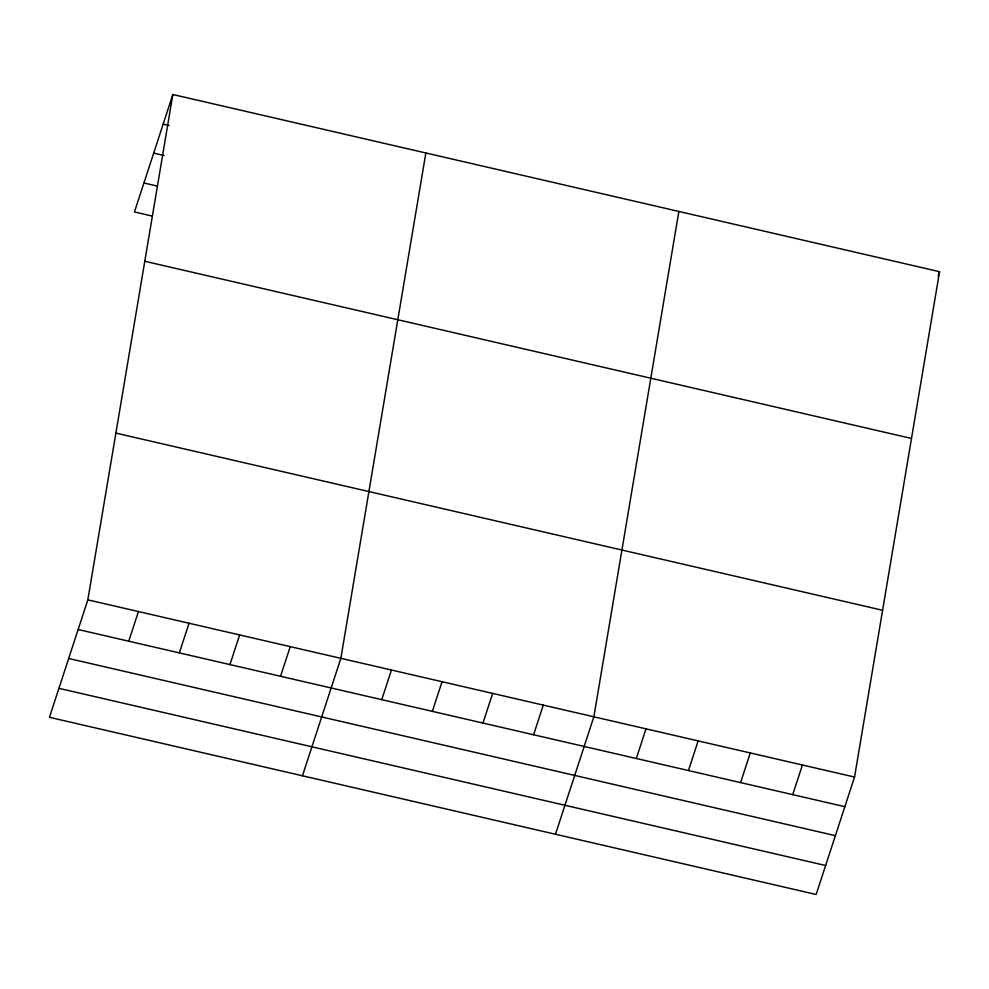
<?xml version="1.0" encoding="UTF-8"?>
<svg xmlns="http://www.w3.org/2000/svg" width="989" height="989" viewBox="0 0 989 989"><rect width="100%" height="100%" fill="white"/><g stroke="black" fill="none" stroke-linecap="round" stroke-linejoin="round"><path stroke-width="1.48" d="M87.836 599.853L172.84 94.511L939.55 271.691L854.545 777.045L816.16 894.489L49.45 717.309L87.836 599.853L854.545 777.045M425.851 152.974L340.859 658.328L302.461 775.772M678.862 211.448L593.87 716.802L555.484 834.246M172.84 94.511L134.455 211.955L152.306 216.084M128.755 641.193L138.435 611.548M179.355 652.888L189.047 623.243M229.955 664.583L239.647 634.938M280.555 676.278L290.247 646.633M381.766 699.668L391.459 670.023M432.366 711.363L442.058 681.718M482.966 723.058L492.658 693.413M533.578 734.753L543.27 705.108M636.31 758.501L646.002 728.844M688.455 770.542L698.135 740.897M740.588 782.596L750.28 752.95M938.165 275.931L939.55 271.691M792.721 794.649L802.413 764.991M163.148 124.157L169.107 125.529M153.678 153.134L164.1 155.533M143.924 182.977L157.313 186.08M144.79 261.269L911.499 438.461M115.886 433.095L882.596 610.275M78.143 629.511L844.853 806.69M68.674 658.476L835.384 835.668M58.92 688.332L825.63 865.523"/></g></svg>
